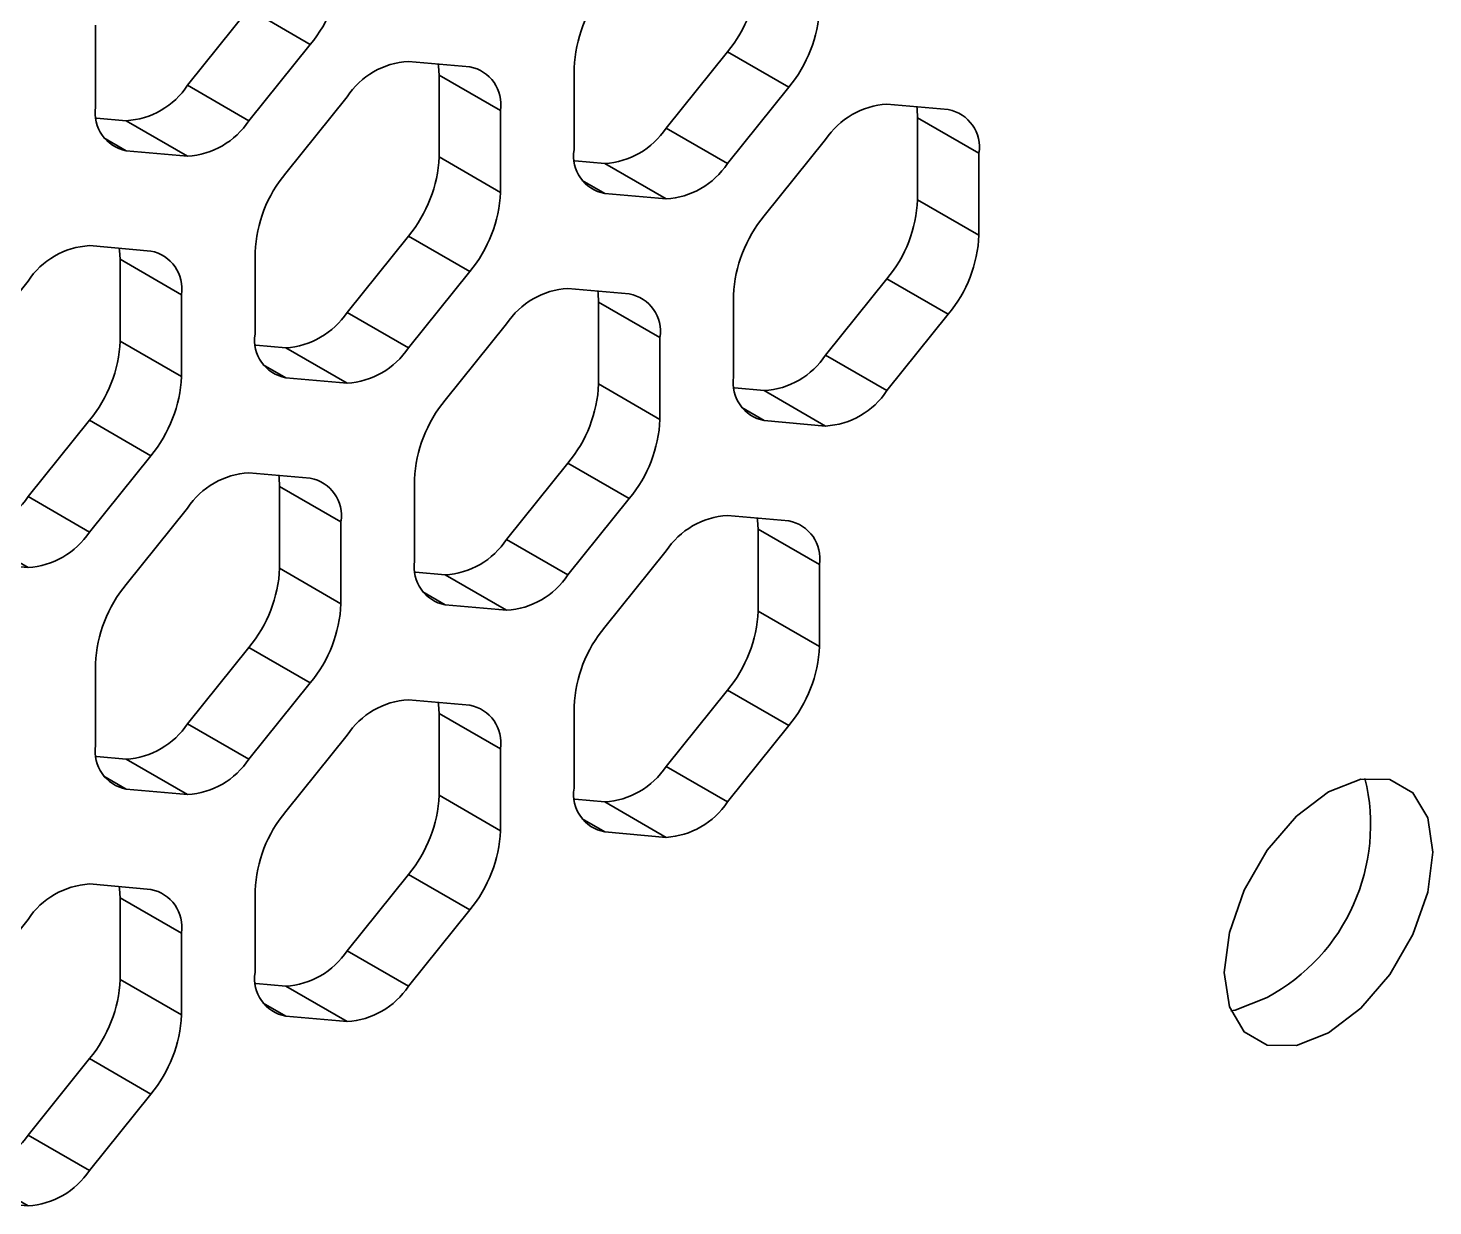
# Model space of a CAD drawing. Header units: millimetres. Extents: x 10 to 515, y -34 to 231.
# Drawn here: x 56.392 to 59.09, y 57.989 to 60.25 of the extents above; entities that cross this region are included whole.
import ezdxf

# ---------------------------------------------------------------- set-up
doc = ezdxf.new("R2010")
doc.units = ezdxf.units.MM

msp = doc.modelspace()

# ---------------------------------------------------------------- linework, layer by layer
at = {"color": 7, "linetype": 'Continuous', "lineweight": 35}
for p, q in [((56.815885, 60.286678), (56.698034, 60.140072)), ((56.815885, 60.286678), (56.933736, 60.218644)), ((56.521257, 60.255526), (56.521257, 60.098383)), ((56.815885, 60.072038), (56.933736, 60.218644)), ((57.240149, 60.175532), (57.122298, 60.18607)), ((57.735124, 60.204484), (57.617273, 60.057879)), ((57.735124, 60.204484), (57.852975, 60.13645)), ((57.181223, 60.159725), (57.299075, 60.091691)), ((57.181223, 60.159725), (57.181223, 60.002582)), ((57.440496, 60.173332), (57.440496, 60.016189)), ((56.698034, 60.140072), (56.815885, 60.072038)), ((57.735124, 59.989845), (57.852975, 60.13645)), ((57.004447, 60.118036), (56.886596, 59.97143)), ((58.159388, 60.093338), (58.041537, 60.103876)), ((56.580183, 60.072038), (56.522824, 60.077167)), ((57.299075, 59.934548), (57.299075, 60.091691)), ((58.100462, 60.077532), (58.218313, 60.009498)), ((58.100462, 60.077532), (58.100462, 59.920388)), ((56.580183, 60.072038), (56.698034, 60.004004)), ((57.617273, 60.057879), (57.735124, 59.989845)), ((57.923686, 60.035842), (57.805834, 59.889236)), ((56.580183, 60.014542), (56.698034, 60.004004)), ((57.181223, 60.002582), (57.299075, 59.934548)), ((57.499421, 59.989845), (57.442063, 59.994973)), ((58.218313, 59.852354), (58.218313, 60.009498)), ((57.499421, 59.989845), (57.617273, 59.921811)), ((57.499421, 59.932348), (57.617273, 59.921811)), ((58.100462, 59.920388), (58.218313, 59.852354)), ((56.627323, 59.821755), (56.509472, 59.832293)), ((57.122298, 59.850707), (57.004447, 59.704102)), ((57.122298, 59.850707), (57.240149, 59.782673)), ((56.568398, 59.805948), (56.686249, 59.737914)), ((56.568398, 59.805948), (56.568398, 59.648805)), ((56.82767, 59.819555), (56.82767, 59.662412)), ((57.122298, 59.636068), (57.240149, 59.782673)), ((56.391621, 59.764259), (56.27377, 59.617653)), ((58.041537, 59.768514), (57.923686, 59.621908)), ((58.041537, 59.768514), (58.159388, 59.70048)), ((56.686249, 59.580771), (56.686249, 59.737914)), ((57.546562, 59.739561), (57.428711, 59.750099)), ((57.746909, 59.737361), (57.746909, 59.580218)), ((57.004447, 59.704102), (57.122298, 59.636068)), ((57.487636, 59.723755), (57.605487, 59.655721)), ((57.487636, 59.723755), (57.487636, 59.566611)), ((58.041537, 59.553874), (58.159388, 59.70048)), ((57.31086, 59.682065), (57.193009, 59.535459)), ((56.568398, 59.648805), (56.686249, 59.580771)), ((57.605487, 59.498577), (57.605487, 59.655721)), ((56.886596, 59.636068), (56.829237, 59.641196)), ((56.886596, 59.636068), (57.004447, 59.568034)), ((57.923686, 59.621908), (58.041537, 59.553874)), ((56.886596, 59.578571), (57.004447, 59.568034)), ((57.487636, 59.566611), (57.605487, 59.498577)), ((57.805834, 59.553874), (57.748476, 59.559003)), ((57.805834, 59.553874), (57.923686, 59.48584)), ((56.509472, 59.496931), (56.391621, 59.350325)), ((56.509472, 59.496931), (56.627323, 59.428897)), ((57.805834, 59.496378), (57.923686, 59.48584)), ((56.509472, 59.282291), (56.627323, 59.428897)), ((57.428711, 59.414737), (57.31086, 59.268131)), ((57.428711, 59.414737), (57.546562, 59.346703)), ((56.933736, 59.385784), (56.815885, 59.396322)), ((57.134083, 59.383585), (57.134083, 59.226441)), ((56.391621, 59.350325), (56.509472, 59.282291)), ((56.87481, 59.369978), (56.992662, 59.301944)), ((56.87481, 59.369978), (56.87481, 59.212834)), ((57.428711, 59.200097), (57.546562, 59.346703)), ((56.698034, 59.328288), (56.580183, 59.181682)), ((56.992662, 59.1448), (56.992662, 59.301944)), ((57.852975, 59.303591), (57.735124, 59.314128)), ((56.27377, 59.282291), (56.391621, 59.214257)), ((57.31086, 59.268131), (57.428711, 59.200097)), ((57.794049, 59.287784), (57.9119, 59.21975)), ((57.794049, 59.287784), (57.794049, 59.130641)), ((57.617273, 59.246094), (57.499421, 59.099489)), ((56.27377, 59.224795), (56.391621, 59.214257)), ((56.87481, 59.212834), (56.992662, 59.1448)), ((57.9119, 59.062607), (57.9119, 59.21975)), ((57.193009, 59.200097), (57.13565, 59.205226)), ((57.193009, 59.200097), (57.31086, 59.132063)), ((57.193009, 59.142601), (57.31086, 59.132063)), ((57.794049, 59.130641), (57.9119, 59.062607)), ((56.815885, 59.06096), (56.698034, 58.914354)), ((56.815885, 59.06096), (56.933736, 58.992926)), ((56.521257, 59.029808), (56.521257, 58.872664)), ((56.815885, 58.84632), (56.933736, 58.992926)), ((57.735124, 58.978766), (57.617273, 58.83216)), ((57.735124, 58.978766), (57.852975, 58.910732)), ((57.240149, 58.949814), (57.122298, 58.960351)), ((57.440496, 58.947614), (57.440496, 58.790471)), ((57.181223, 58.934007), (57.299075, 58.865973)), ((57.181223, 58.934007), (57.181223, 58.776864)), ((56.698034, 58.914354), (56.815885, 58.84632)), ((57.004447, 58.892317), (56.886596, 58.745712)), ((57.735124, 58.764126), (57.852975, 58.910732)), ((57.299075, 58.70883), (57.299075, 58.865973)), ((56.580183, 58.84632), (56.522824, 58.851449)), ((56.580183, 58.84632), (56.698034, 58.778286)), ((57.617273, 58.83216), (57.735124, 58.764126)), ((56.580183, 58.788824), (56.698034, 58.778286)), ((57.181223, 58.776864), (57.299075, 58.70883)), ((57.499421, 58.764126), (57.442063, 58.769255)), ((57.499421, 58.764126), (57.617273, 58.696092)), ((57.499421, 58.70663), (57.617273, 58.696092)), ((57.122298, 58.624989), (57.004447, 58.478384)), ((57.122298, 58.624989), (57.240149, 58.556955)), ((56.627323, 58.596037), (56.509472, 58.606575)), ((56.82767, 58.593837), (56.82767, 58.436694)), ((56.568398, 58.58023), (56.686249, 58.512196)), ((56.568398, 58.58023), (56.568398, 58.423087)), ((56.391621, 58.538541), (56.27377, 58.391935)), ((57.122298, 58.41035), (57.240149, 58.556955)), ((56.686249, 58.355053), (56.686249, 58.512196)), ((57.004447, 58.478384), (57.122298, 58.41035)), ((56.568398, 58.423087), (56.686249, 58.355053)), ((56.886596, 58.41035), (56.829237, 58.415478)), ((56.886596, 58.41035), (57.004447, 58.342316)), ((56.886596, 58.352853), (57.004447, 58.342316)), ((56.509472, 58.271212), (56.391621, 58.124607)), ((56.509472, 58.271212), (56.627323, 58.203178)), ((56.509472, 58.056573), (56.627323, 58.203178)), ((56.391621, 58.124607), (56.509472, 58.056573)), ((56.27377, 58.056573), (56.391621, 57.988539)), ((56.27377, 57.999076), (56.391621, 57.988539))]:
    msp.add_line(p, q, dxfattribs=at)
at = {"color": 1, "linetype": 'Continuous', "lineweight": 35}
for p, q in [((56.537056, 60.039439), (56.580183, 60.014542)), ((57.456295, 59.957245), (57.499421, 59.932348)), ((56.843469, 59.603468), (56.886596, 59.578571)), ((57.762707, 59.521274), (57.805834, 59.496378)), ((57.149882, 59.167497), (57.193009, 59.142601)), ((56.537056, 58.813721), (56.580183, 58.788824)), ((57.456295, 58.731527), (57.499421, 58.70663)), ((56.843469, 58.37775), (56.886596, 58.352853))]:
    msp.add_line(p, q, dxfattribs=at)
at = {"color": 7, "linetype": 'Continuous', "lineweight": 35, "flags": 128}
for points in [[(57.179656, 60.180941), (57.180215, 60.176907), (57.181223, 60.159725)], [(58.098895, 60.098747), (58.099454, 60.094713), (58.100462, 60.077532)], [(56.56683, 59.827164), (56.567389, 59.82313), (56.568398, 59.805948)], [(57.486069, 59.74497), (57.486628, 59.740936), (57.487636, 59.723755)], [(56.873243, 59.391193), (56.873802, 59.387159), (56.87481, 59.369978)], [(57.792482, 59.309), (57.793041, 59.304965), (57.794049, 59.287784)], [(57.179656, 58.955223), (57.180215, 58.951188), (57.181223, 58.934007)], [(58.890065, 58.320916), (58.951975, 58.367979), (59.007826, 58.433082), (59.052149, 58.509852), (59.080606, 58.590774), (59.090412, 58.667927), (59.080606, 58.733758), (59.052149, 58.781824), (59.007826, 58.807419), (58.951975, 58.808039), (58.890065, 58.783622), (58.828154, 58.736559), (58.772304, 58.671455), (58.727981, 58.594686), (58.699524, 58.513764), (58.689718, 58.436611), (58.699524, 58.37078), (58.727981, 58.322714), (58.772304, 58.297118), (58.828154, 58.296499), (58.890065, 58.320916)], [(56.56683, 58.601446), (56.567389, 58.597412), (56.568398, 58.58023)], [(58.702317, 58.363135), (58.710303, 58.364533), (58.772214, 58.38895)]]:
    msp.add_lwpolyline(points, dxfattribs=at)
at = {"color": 7, "linetype": 'Continuous', "lineweight": 35}
for centre, radius, start, end in [((56.737117, 60.382298), 0.255816, 320.227928, 357.360713), ((57.538505, 60.368139), 0.255816, 320.227928, 357.360713), ((57.69604, 60.161552), 0.255816, 140.227928, 177.360713), ((57.656356, 60.300105), 0.255816, 320.227928, 357.360713), ((57.131398, 60.034215), 0.152127, 93.429538, 146.565085), ((57.226733, 60.103475), 0.073295, 350.748121, 79.453222), ((56.571082, 60.223893), 0.152127, 273.429538, 326.565085), ((58.050637, 59.952022), 0.152127, 93.429538, 146.565085), ((56.593598, 60.086599), 0.073295, 170.748121, 259.453222), ((58.145972, 60.021281), 0.073295, 350.748121, 79.453222), ((56.688933, 60.155859), 0.152127, 273.429538, 326.565085), ((57.490321, 60.141699), 0.152127, 273.429538, 326.565085), ((56.925679, 60.014362), 0.255816, 320.227928, 357.360713), ((57.512837, 60.004405), 0.073295, 170.748121, 259.453222), ((57.083214, 59.807776), 0.255816, 140.227928, 177.360713), ((57.608172, 60.073665), 0.152127, 273.429538, 326.565085), ((57.04353, 59.946328), 0.255816, 320.227928, 357.360713), ((57.844918, 59.932168), 0.255816, 320.227928, 357.360713), ((58.002453, 59.725582), 0.255816, 140.227928, 177.360713), ((56.518572, 59.680439), 0.152127, 93.429538, 146.565085), ((57.962769, 59.864134), 0.255816, 320.227928, 357.360713), ((56.613907, 59.749698), 0.073295, 350.748121, 79.453222), ((57.437811, 59.598245), 0.152127, 93.429538, 146.565085), ((57.533146, 59.667505), 0.073295, 350.748121, 79.453222), ((56.877495, 59.787922), 0.152127, 273.429538, 326.565085), ((56.312853, 59.660585), 0.255816, 320.227928, 357.360713), ((56.900011, 59.650628), 0.073295, 170.748121, 259.453222), ((56.995346, 59.719888), 0.152127, 273.429538, 326.565085), ((57.796734, 59.705728), 0.152127, 273.429538, 326.565085), ((56.430704, 59.592551), 0.255816, 320.227928, 357.360713), ((57.232092, 59.578391), 0.255816, 320.227928, 357.360713), ((57.81925, 59.568434), 0.073295, 170.748121, 259.453222), ((57.389627, 59.371805), 0.255816, 140.227928, 177.360713), ((57.914585, 59.637694), 0.152127, 273.429538, 326.565085), ((57.349943, 59.510357), 0.255816, 320.227928, 357.360713), ((56.824985, 59.244468), 0.152127, 93.429538, 146.565085), ((56.92032, 59.313728), 0.073295, 350.748121, 79.453222), ((56.264669, 59.434145), 0.152127, 273.429538, 326.565085), ((57.744224, 59.162274), 0.152127, 93.429538, 146.565085), ((57.839559, 59.231534), 0.073295, 350.748121, 79.453222), ((56.38252, 59.366111), 0.152127, 273.429538, 326.565085), ((57.183908, 59.351951), 0.152127, 273.429538, 326.565085), ((56.619266, 59.224614), 0.255816, 320.227928, 357.360713), ((57.206424, 59.214657), 0.073295, 170.748121, 259.453222), ((57.301759, 59.283917), 0.152127, 273.429538, 326.565085), ((56.776801, 59.018028), 0.255816, 140.227928, 177.360713), ((56.737117, 59.15658), 0.255816, 320.227928, 357.360713), ((57.538505, 59.14242), 0.255816, 320.227928, 357.360713), ((57.69604, 58.935834), 0.255816, 140.227928, 177.360713), ((57.656356, 59.074386), 0.255816, 320.227928, 357.360713), ((57.131398, 58.808497), 0.152127, 93.429538, 146.565085), ((57.226733, 58.877757), 0.073295, 350.748121, 79.453222), ((56.571082, 58.998174), 0.152127, 273.429538, 326.565085), ((56.593598, 58.86088), 0.073295, 170.748121, 259.453222), ((56.688933, 58.93014), 0.152127, 273.429538, 326.565085), ((57.490321, 58.915981), 0.152127, 273.429538, 326.565085), ((58.594733, 58.720353), 0.375935, 298.170946, 13.707472), ((57.512837, 58.778687), 0.073295, 170.748121, 259.453222), ((56.925679, 58.788644), 0.255816, 320.227928, 357.360713), ((57.608172, 58.847947), 0.152127, 273.429538, 326.565085), ((57.083214, 58.582057), 0.255816, 140.227928, 177.360713), ((57.04353, 58.72061), 0.255816, 320.227928, 357.360713), ((56.518572, 58.45472), 0.152127, 93.429538, 146.565085), ((56.613907, 58.52398), 0.073295, 350.748121, 79.453222), ((56.877495, 58.562204), 0.152127, 273.429538, 326.565085), ((56.900011, 58.42491), 0.073295, 170.748121, 259.453222), ((56.312853, 58.434867), 0.255816, 320.227928, 357.360713), ((56.995346, 58.49417), 0.152127, 273.429538, 326.565085), ((56.430704, 58.366833), 0.255816, 320.227928, 357.360713), ((56.264669, 58.208427), 0.152127, 273.429538, 326.565085), ((56.38252, 58.140393), 0.152127, 273.429538, 326.565085)]:
    msp.add_arc(centre, radius, start, end, dxfattribs=at)

doc.saveas('drawing.dxf')
